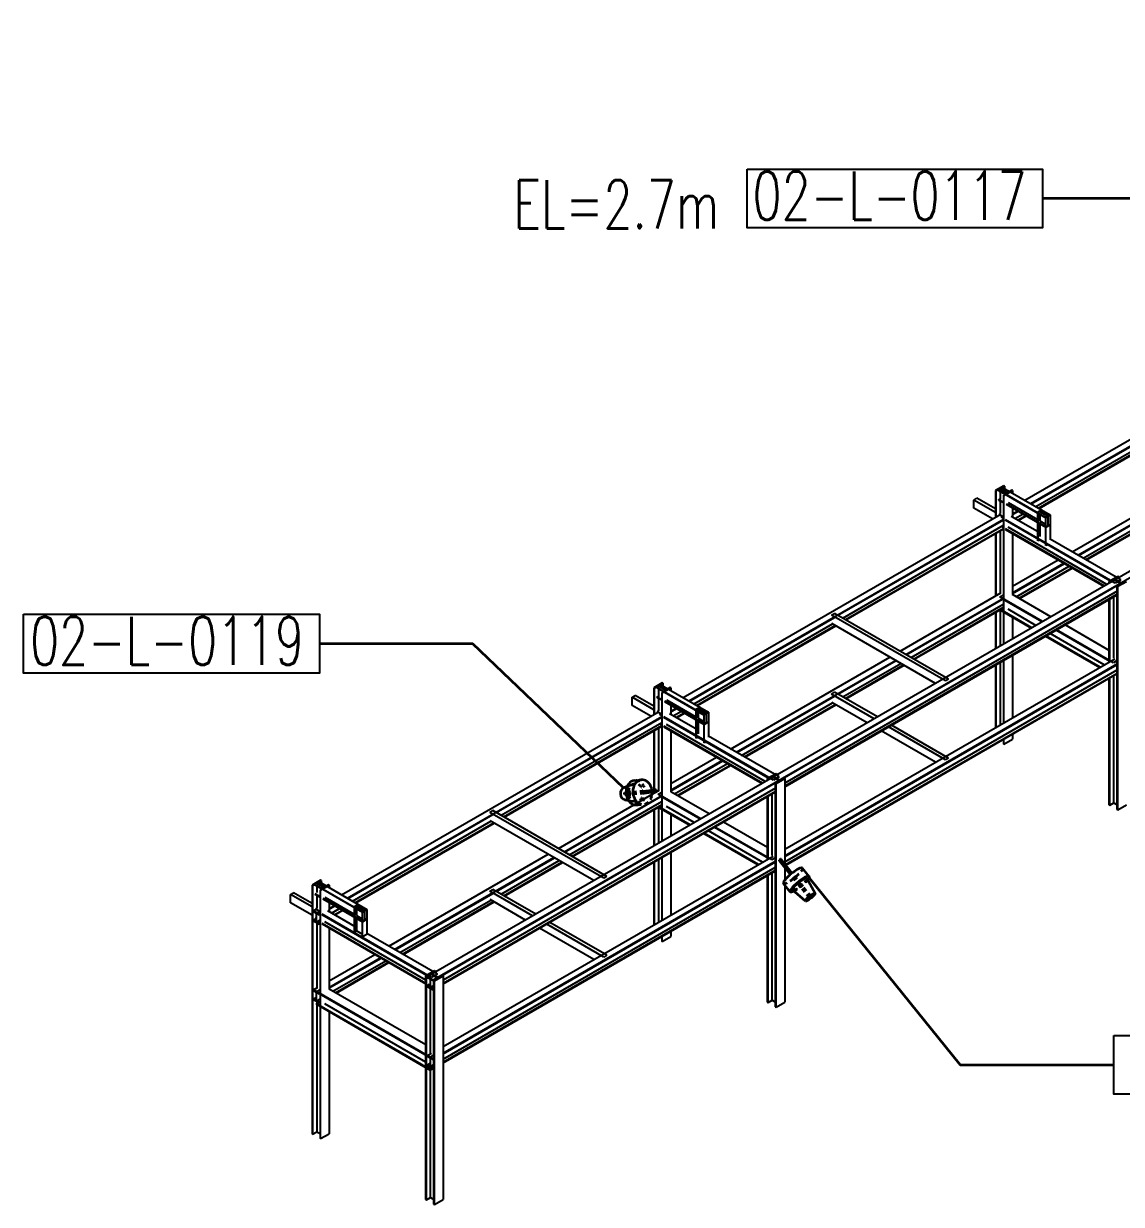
# Model space of a CAD drawing. Header units: inches. Extents: x 295136 to 296247, y 2627183 to 2627409.
# Drawn here: x 295645.67 to 295679.05, y 2627218.99 to 2627254.89 of the extents above; entities that cross this region are included whole.
import ezdxf

# ---------------------------------------------------------------- set-up
doc = ezdxf.new("R2010")
doc.units = ezdxf.units.IN
doc.header["$MEASUREMENT"] = 0
doc.linetypes.add('PIPE RACK LIGHTING-EMBED 3_DWG$0$HIDDEN2', pattern=[0.1875, 0.125, -0.0625])
doc.layers.add('_Auto', color=7, linetype='Continuous')
doc.layers.add('PIPE RACK LIGHTING-EMBED 3_DWG$0$DwgTemplate', color=7, linetype='Continuous')
doc.styles.add('HZTXT', font='txt_qlt.shx', dxfattribs={"width": 0.7, "bigfont": 'hztxt.shx'})
doc.dimstyles.new('ANSI_L', dxfattribs={"dimtxt": 0.18, "dimasz": 0.18, "dimexe": 0.18, "dimexo": 0.0625, "dimgap": 0.09, "dimtad": 0, "dimtih": 1, "dimtoh": 1, "dimdec": 4, "dimzin": 0, "dimdsep": 46, "dimtxsty": 'Standard', "dimcen": 0.09, "dimadec": 0, "dimazin": 0, "dimtfac": 1, "dimtdec": 4, "dimtofl": 0, "dimtmove": 0, "dimatfit": 3, "dimfxl": 1, "dimtolj": 1, "dimtzin": 0, "dimarcsym": 0})

msp = doc.modelspace()

# ---------------------------------------------------------------- linework, layer by layer
at = {"layer": '_Auto', "color": 7, "linetype": 'Continuous', "lineweight": 25}
for points in [[(295667.6728, 2627250.4719), (295676.6473, 2627250.4719), (295676.6473, 2627248.6802), (295667.6728, 2627248.6802)], [(295645.6686, 2627236.934), (295654.6626, 2627236.934), (295654.6626, 2627235.1423), (295645.6686, 2627235.1423)], [(295678.8132, 2627224.1299), (295688.3208, 2627224.1299), (295688.3208, 2627222.3382), (295678.8132, 2627222.3382)]]:
    msp.add_lwpolyline(points, close=True, dxfattribs=at)
at = {"layer": 'PIPE RACK LIGHTING-EMBED 3_DWG$0$DwgTemplate', "color": 9, "linetype": 'Continuous', "lineweight": 25}
for p, q in [((295761.9631, 2627285.9674), (295657.9438, 2627225.9118)), ((295762.1362, 2627285.8674), (295658.117, 2627225.8119)), ((295676.113, 2627240.4004), (295685.7728, 2627245.9775)), ((295676.2861, 2627240.3005), (295685.8481, 2627245.8211)), ((295676.3017, 2627240.2915), (295680.7117, 2627242.8376)), ((295676.4454, 2627240.2085), (295680.6529, 2627242.6377)), ((295676.5268, 2627240.1615), (295680.7343, 2627242.5907)), ((295676.5424, 2627240.1525), (295680.7498, 2627242.5817)), ((295677.5544, 2627238.8335), (295682.3982, 2627241.63)), ((295677.7276, 2627238.7335), (295682.5713, 2627241.5301)), ((295675.4767, 2627240.8428), (295675.217, 2627240.6928)), ((295675.217, 2627240.6928), (295675.217, 2627239.8831)), ((295675.217, 2627240.6928), (295675.2343, 2627240.6828)), ((295675.2343, 2627240.6828), (295675.3581, 2627240.7543)), ((295675.2343, 2627240.6828), (295675.2343, 2627239.8931)), ((295675.3252, 2627240.7053), (295675.455, 2627240.7803)), ((295675.3252, 2627240.7053), (295676.7536, 2627239.8806)), ((295675.3252, 2627240.6913), (295675.3252, 2627240.7053)), ((295675.3252, 2627240.6913), (295675.5122, 2627240.5834)), ((295675.3581, 2627240.7543), (295675.5832, 2627240.6244)), ((295675.3581, 2627240.7543), (295675.3581, 2627240.7243)), ((295675.3581, 2627240.6723), (295675.3581, 2627240.4384)), ((295675.3702, 2627240.7613), (295675.494, 2627240.8328)), ((295675.5953, 2627240.6314), (295675.3702, 2627240.7613)), ((295675.455, 2627240.7803), (295676.8835, 2627239.9556)), ((295675.494, 2627240.8328), (295675.4767, 2627240.8428)), ((295675.4767, 2627240.5429), (295675.7364, 2627240.6928)), ((295675.494, 2627240.8328), (295675.494, 2627240.7578)), ((295675.7191, 2627240.7028), (295675.5953, 2627240.6314)), ((295675.7364, 2627240.6928), (295675.7191, 2627240.7028)), ((295675.7364, 2627240.6928), (295675.7364, 2627240.6179)), ((295674.5651, 2627240.4064), (295674.6568, 2627240.4594)), ((295675.217, 2627240.0301), (295674.5651, 2627240.4064)), ((295674.5651, 2627240.1545), (295674.5651, 2627240.4064)), ((295675.217, 2627240.136), (295674.6568, 2627240.4594)), ((295675.3252, 2627240.4194), (295675.384, 2627240.4534)), ((295675.3252, 2627240.4194), (295675.4594, 2627240.342)), ((295675.3252, 2627240.4054), (295675.3252, 2627240.4194)), ((295675.3252, 2627240.4054), (295675.4594, 2627240.328)), ((295675.3581, 2627240.3864), (295675.3581, 2627239.9946)), ((295675.5832, 2627240.6244), (295675.4594, 2627240.5529)), ((295675.4594, 2627240.5529), (295675.4594, 2627236.0244)), ((295675.4594, 2627240.5529), (295675.4767, 2627240.5429)), ((295675.4767, 2627236.0344), (295675.4767, 2627240.5429)), ((295675.5416, 2627240.5664), (295676.7536, 2627239.8666)), ((295675.5416, 2627240.2945), (295676.7536, 2627239.5947)), ((295675.6022, 2627240.3295), (295676.4939, 2627239.8146)), ((295677.7432, 2627238.7245), (295680.7117, 2627240.4384)), ((295665.7242, 2627234.4025), (295675.384, 2627239.9796)), ((295675.1261, 2627239.8306), (295674.5651, 2627240.1545)), ((295675.4308, 2627239.9066), (295675.3183, 2627239.9716)), ((295675.3328, 2627239.9682), (295675.3683, 2627239.9887)), ((295675.4351, 2627239.9091), (295675.3328, 2627239.9682)), ((295675.5416, 2627240.2805), (295676.7536, 2627239.5807)), ((295675.7364, 2627240.168), (295675.7364, 2627239.8831)), ((295675.7364, 2627239.9831), (295675.8966, 2627240.0756)), ((295675.7364, 2627239.9651), (295675.9121, 2627240.0666)), ((295675.8091, 2627239.8411), (295676.0559, 2627239.9836)), ((295675.8905, 2627239.7941), (295676.1372, 2627239.9366)), ((295675.9061, 2627239.7852), (295676.1528, 2627239.9276)), ((295676.6238, 2627240.1055), (295676.4939, 2627240.0306)), ((295676.4939, 2627240.0306), (295676.506, 2627240.0236)), ((295676.4939, 2627240.0306), (295676.4939, 2627239.2708)), ((295676.506, 2627240.0236), (295676.5666, 2627240.0586)), ((295676.506, 2627240.0236), (295676.506, 2627239.2638)), ((295676.5666, 2627240.0586), (295676.8021, 2627239.9226)), ((295676.5666, 2627239.9746), (295676.5666, 2627239.7727)), ((295676.5753, 2627240.0636), (295676.6359, 2627240.0985)), ((295676.8108, 2627239.9276), (295676.5753, 2627240.0636)), ((295676.6359, 2627240.0985), (295676.6238, 2627240.1055)), ((295676.8835, 2627239.9556), (295676.7536, 2627239.8806)), ((295676.7536, 2627239.8806), (295676.8835, 2627239.9556)), ((295676.8714, 2627239.9626), (295676.8108, 2627239.9276)), ((295676.8229, 2627239.9066), (295676.8835, 2627239.9416)), ((295676.8835, 2627239.9556), (295676.8714, 2627239.9626)), ((295676.8835, 2627239.9416), (295676.8835, 2627239.9556)), ((295676.8835, 2627239.9556), (295676.8835, 2627239.1959)), ((295677.8869, 2627238.6415), (295680.6529, 2627240.2385)), ((295677.9683, 2627238.5946), (295680.7343, 2627240.1915)), ((295677.9838, 2627238.5856), (295680.7498, 2627240.1825)), ((295665.8974, 2627234.3025), (295675.4594, 2627239.8231)), ((295670.4303, 2627236.9016), (295675.4594, 2627239.8051)), ((295670.5741, 2627236.8187), (295675.4594, 2627239.6392)), ((295675.3901, 2627239.8831), (295675.4594, 2627239.9231)), ((295675.4594, 2627239.8431), (295675.3901, 2627239.8831)), ((295675.4594, 2627239.5652), (295675.3953, 2627239.6022)), ((295675.4594, 2627239.9231), (295675.4308, 2627239.9066)), ((295675.4594, 2627239.9231), (295675.4351, 2627239.9091)), ((295678.853, 2627237.8838), (295675.52, 2627239.8081)), ((295678.7076, 2627237.9498), (295675.52, 2627239.7902)), ((295678.6072, 2627237.8418), (295675.6013, 2627239.5772)), ((295676.4939, 2627239.4458), (295675.6931, 2627239.9081)), ((295676.5666, 2627239.7727), (295676.7415, 2627239.6717)), ((295676.5666, 2627239.6887), (295676.5666, 2627239.2988)), ((295676.8021, 2627239.9226), (295676.7415, 2627239.8876)), ((295676.7415, 2627239.8876), (295676.7415, 2627239.1279)), ((295676.7415, 2627239.8876), (295676.7536, 2627239.8806)), ((295676.7536, 2627239.8666), (295676.8142, 2627239.9016)), ((295676.7536, 2627239.8806), (295676.7536, 2627239.8666)), ((295676.7536, 2627239.1209), (295676.7536, 2627239.8806)), ((295676.7536, 2627239.5807), (295676.8835, 2627239.6557)), ((295676.8142, 2627239.6297), (295676.7536, 2627239.5947)), ((295676.7536, 2627239.5947), (295676.7536, 2627239.5807)), ((295676.8142, 2627239.9016), (295676.8142, 2627239.6297)), ((295676.8229, 2627239.6347), (295676.8229, 2627239.9066)), ((295676.8835, 2627239.6697), (295676.8229, 2627239.6347)), ((295676.8835, 2627239.6557), (295676.8835, 2627239.6697)), ((295670.6554, 2627236.7717), (295675.4594, 2627239.5452)), ((295670.671, 2627236.7627), (295675.4594, 2627239.5272)), ((295675.217, 2627239.3873), (295675.217, 2627237.4839)), ((295675.2343, 2627239.3973), (295675.2343, 2627237.4939)), ((295675.3581, 2627239.4688), (295675.3581, 2627237.5654)), ((295678.5258, 2627237.7948), (295675.52, 2627239.5302)), ((295675.52, 2627239.5122), (295678.5102, 2627237.7858)), ((295675.7364, 2627239.3873), (295675.7364, 2627237.5339)), ((295676.4939, 2627239.2278), (295676.4939, 2627239.1741)), ((295676.506, 2627239.2208), (295676.506, 2627239.1671)), ((295679.0262, 2627237.9838), (295676.8835, 2627239.2208)), ((295676.506, 2627239.1671), (295676.4939, 2627239.1741)), ((295676.5526, 2627239.194), (295676.506, 2627239.1671)), ((295676.7415, 2627239.0849), (295676.7415, 2627239.0311)), ((295676.7536, 2627239.0241), (295676.7415, 2627239.0311)), ((295676.7536, 2627239.0241), (295676.7536, 2627239.0779)), ((295676.8002, 2627239.051), (295676.7536, 2627239.0241)), ((295675.7364, 2627237.7838), (295677.125, 2627238.5856)), ((295675.7364, 2627237.5839), (295677.2982, 2627238.4856)), ((295675.7364, 2627237.5659), (295677.3138, 2627238.4766)), ((295675.8524, 2627237.4669), (295677.4575, 2627238.3936)), ((295675.9338, 2627237.42), (295677.5389, 2627238.3466)), ((295675.9494, 2627237.411), (295677.5544, 2627238.3376)), ((295679.0201, 2627237.8623), (295668.6591, 2627231.8804)), ((295678.9396, 2627238.0837), (295678.6799, 2627237.9338)), ((295678.6799, 2627237.9338), (295678.6972, 2627237.9238)), ((295678.6799, 2627237.8838), (295678.6799, 2627237.9338)), ((295678.6972, 2627237.9238), (295678.821, 2627237.9953)), ((295678.6972, 2627237.8938), (295678.6972, 2627237.9238)), ((295678.7509, 2627237.9248), (295678.7405, 2627237.9308)), ((295678.821, 2627237.9953), (295679.0461, 2627237.8653)), ((295678.8331, 2627238.0023), (295678.9569, 2627238.0737)), ((295679.0582, 2627237.8723), (295678.8331, 2627238.0023)), ((295679.0262, 2627237.9838), (295678.853, 2627237.8838)), ((295679.0461, 2627237.8653), (295678.9223, 2627237.7938)), ((295678.9223, 2627230.9962), (295678.9223, 2627237.7938)), ((295678.9223, 2627237.7938), (295678.9396, 2627237.7838)), ((295678.9569, 2627238.0737), (295678.9396, 2627238.0837)), ((295678.9396, 2627237.7838), (295679.1993, 2627237.9338)), ((295678.9396, 2627230.9862), (295678.9396, 2627237.7838)), ((295678.9569, 2627238.0437), (295678.9569, 2627238.0737)), ((295678.9223, 2627237.6399), (295668.8106, 2627231.8019)), ((295678.9223, 2627237.5459), (295668.8106, 2627231.7079)), ((295668.8106, 2627231.6899), (295678.9223, 2627237.5279)), ((295672.3194, 2627235.811), (295675.384, 2627237.5804)), ((295672.4925, 2627235.711), (295675.4594, 2627237.424)), ((295675.3468, 2627237.4589), (295675.4594, 2627237.5239)), ((295676.6454, 2627236.7092), (295675.3468, 2627237.4589)), ((295676.9051, 2627236.8592), (295675.7364, 2627237.5339)), ((295678.821, 2627235.5961), (295678.821, 2627237.4694)), ((295672.5081, 2627235.702), (295675.4334, 2627237.391)), ((295672.6518, 2627235.6191), (295675.4594, 2627237.24)), ((295672.7332, 2627235.5721), (295675.4594, 2627237.1461)), ((295672.7488, 2627235.5631), (295675.4594, 2627237.1281)), ((295675.3537, 2627237.0671), (295676.3095, 2627236.5153)), ((295675.3581, 2627237.0646), (295675.3581, 2627235.966)), ((295676.3251, 2627236.5243), (295675.3693, 2627237.0761)), ((295676.6298, 2627236.7002), (295675.4334, 2627237.391)), ((295676.4498, 2627236.5962), (295675.6013, 2627237.0861)), ((295678.6799, 2627235.4846), (295678.6799, 2627237.388)), ((295678.6972, 2627235.4946), (295678.6972, 2627237.398)), ((295665.913, 2627234.2935), (295670.323, 2627236.8397)), ((295670.2364, 2627236.9076), (295670.3282, 2627236.9606)), ((295673.6993, 2627234.9083), (295670.2364, 2627236.9076)), ((295673.7911, 2627234.9613), (295670.3282, 2627236.9606)), ((295675.217, 2627236.9881), (295675.217, 2627235.8845)), ((295675.2343, 2627236.9981), (295675.2343, 2627235.8945)), ((295675.7364, 2627236.8462), (295675.7364, 2627236.1844)), ((295666.0567, 2627234.2106), (295670.2641, 2627236.6397)), ((295666.1381, 2627234.1636), (295670.3455, 2627236.5927)), ((295666.1536, 2627234.1546), (295670.3611, 2627236.5837)), ((295673.3946, 2627234.8323), (295670.2416, 2627236.6527)), ((295678.5275, 2627235.3967), (295676.8792, 2627236.3483)), ((295678.7076, 2627235.5006), (295677.0592, 2627236.4523)), ((295678.8097, 2627235.4596), (295677.0748, 2627236.4613)), ((295678.6799, 2627235.8345), (295677.3345, 2627236.6112)), ((295676.7389, 2627236.2674), (295678.3873, 2627235.3157)), ((295678.4028, 2627235.3247), (295676.7545, 2627236.2764)), ((295667.1657, 2627232.8355), (295672.0094, 2627235.6321)), ((295675.7364, 2627235.6886), (295675.7364, 2627233.7852)), ((295667.3388, 2627232.7356), (295672.1826, 2627235.5321)), ((295668.8106, 2627229.7866), (295678.847, 2627235.5811)), ((295668.8106, 2627229.5866), (295678.9223, 2627235.4246)), ((295668.8106, 2627229.5686), (295678.9223, 2627235.4066)), ((295670.4303, 2627234.5025), (295672.1982, 2627235.5231)), ((295670.5741, 2627234.4195), (295672.3419, 2627235.4401)), ((295670.6554, 2627234.3725), (295672.4233, 2627235.3932)), ((295670.671, 2627234.3635), (295672.4388, 2627235.3842)), ((295675.217, 2627235.3887), (295675.217, 2627233.4853)), ((295675.2343, 2627235.3987), (295675.2343, 2627233.4953)), ((295675.3581, 2627235.4701), (295675.3581, 2627233.5668)), ((295675.4594, 2627235.5286), (295675.4594, 2627233.6253)), ((295675.4767, 2627233.6353), (295675.4767, 2627235.5386)), ((295678.9223, 2627235.5246), (295678.8097, 2627235.4596)), ((295668.8106, 2627229.4027), (295678.9223, 2627235.2407)), ((295668.8303, 2627229.3201), (295678.9223, 2627235.1467)), ((295668.8402, 2627229.3078), (295678.9223, 2627235.1287)), ((295673.7911, 2627234.9613), (295673.6993, 2627234.9083)), ((295678.6799, 2627231.1361), (295678.6799, 2627234.9888)), ((295678.6972, 2627231.1261), (295678.6972, 2627234.9988)), ((295678.821, 2627231.1976), (295678.821, 2627235.0703)), ((295665.0879, 2627234.8448), (295664.8282, 2627234.6949)), ((295664.8282, 2627234.6949), (295664.8282, 2627233.8852)), ((295664.8282, 2627234.6949), (295664.8455, 2627234.6849)), ((295664.8455, 2627234.6849), (295664.9693, 2627234.7564)), ((295664.8455, 2627234.6849), (295664.8455, 2627233.8952)), ((295664.9364, 2627234.7074), (295665.0663, 2627234.7824)), ((295664.9364, 2627234.7074), (295666.3649, 2627233.8827)), ((295664.9364, 2627234.6934), (295664.9364, 2627234.7074)), ((295664.9364, 2627234.6934), (295665.1234, 2627234.5854)), ((295664.9693, 2627234.7564), (295664.9693, 2627234.7264)), ((295664.9693, 2627234.7564), (295665.1944, 2627234.6264)), ((295664.9693, 2627234.6744), (295664.9693, 2627234.4405)), ((295664.9814, 2627234.7634), (295665.1052, 2627234.8348)), ((295665.2065, 2627234.6334), (295664.9814, 2627234.7634)), ((295665.0663, 2627234.7824), (295666.4947, 2627233.9576)), ((295665.1944, 2627234.6264), (295665.0706, 2627234.5549)), ((295665.0706, 2627234.5549), (295665.0706, 2627230.0265)), ((295665.0706, 2627234.5549), (295665.0879, 2627234.5449)), ((295665.1052, 2627234.8348), (295665.0879, 2627234.8448)), ((295665.0879, 2627234.5449), (295665.3476, 2627234.6949)), ((295665.0879, 2627230.0365), (295665.0879, 2627234.5449)), ((295665.1052, 2627234.8348), (295665.1052, 2627234.7599)), ((295665.1529, 2627234.5684), (295666.3649, 2627233.8687)), ((295665.3303, 2627234.7049), (295665.2065, 2627234.6334)), ((295665.3476, 2627234.6949), (295665.3303, 2627234.7049)), ((295665.3476, 2627234.6949), (295665.3476, 2627234.6199)), ((295670.2364, 2627234.5085), (295670.3282, 2627234.5614)), ((295671.6268, 2627233.8117), (295670.3282, 2627234.5614)), ((295664.1763, 2627234.4085), (295664.2681, 2627234.4615)), ((295664.1763, 2627234.1566), (295664.1763, 2627234.4085)), ((295664.8282, 2627234.0321), (295664.1763, 2627234.4085)), ((295664.8282, 2627234.1381), (295664.2681, 2627234.4615)), ((295664.9364, 2627234.4215), (295664.9953, 2627234.4555)), ((295664.9364, 2627234.4215), (295665.0706, 2627234.344)), ((295664.9364, 2627234.4075), (295664.9364, 2627234.4215)), ((295664.9364, 2627234.4075), (295665.0706, 2627234.33)), ((295664.9693, 2627234.3885), (295664.9693, 2627233.9966)), ((295665.1529, 2627234.2965), (295666.3649, 2627233.5968)), ((295665.1529, 2627234.2825), (295666.3649, 2627233.5828)), ((295665.2135, 2627234.3315), (295666.1052, 2627233.8167)), ((295667.3544, 2627232.7266), (295670.323, 2627234.4405)), ((295667.4981, 2627232.6436), (295670.2641, 2627234.2405)), ((295667.5795, 2627232.5966), (295670.3455, 2627234.1936)), ((295667.5951, 2627232.5876), (295670.3611, 2627234.1846)), ((295671.535, 2627233.7587), (295670.2364, 2627234.5085)), ((295671.3169, 2627233.6328), (295670.2416, 2627234.2535)), ((295655.3355, 2627228.4045), (295664.9953, 2627233.9816)), ((295655.5086, 2627228.3046), (295665.0706, 2627233.8252)), ((295664.7373, 2627233.8327), (295664.1763, 2627234.1566)), ((295665.042, 2627233.9087), (295664.9295, 2627233.9736)), ((295665.0014, 2627233.8852), (295665.0706, 2627233.9252)), ((295665.0706, 2627233.8452), (295665.0014, 2627233.8852)), ((295665.0706, 2627233.9252), (295665.042, 2627233.9087)), ((295666.1052, 2627233.4478), (295665.3044, 2627233.9102)), ((295665.3476, 2627234.1701), (295665.3476, 2627233.8852)), ((295665.3476, 2627233.9851), (295665.5078, 2627234.0776)), ((295665.3476, 2627233.9671), (295665.5234, 2627234.0686)), ((295665.4204, 2627233.8432), (295665.6671, 2627233.9856)), ((295665.5017, 2627233.7962), (295665.7485, 2627233.9387)), ((295665.5173, 2627233.7872), (295665.7641, 2627233.9297)), ((295666.235, 2627234.1076), (295666.1052, 2627234.0326)), ((295666.1052, 2627234.0326), (295666.1052, 2627233.2729)), ((295666.1052, 2627234.0326), (295666.1173, 2627234.0256)), ((295666.1173, 2627234.0256), (295666.1779, 2627234.0606)), ((295666.1173, 2627234.0256), (295666.1173, 2627233.2659)), ((295666.1779, 2627234.0606), (295666.4134, 2627233.9247)), ((295666.1779, 2627233.9766), (295666.1779, 2627233.7747)), ((295666.1865, 2627234.0656), (295666.2471, 2627234.1006)), ((295666.422, 2627233.9297), (295666.1865, 2627234.0656)), ((295666.2471, 2627234.1006), (295666.235, 2627234.1076)), ((295666.4134, 2627233.9247), (295666.3528, 2627233.8897)), ((295666.3528, 2627233.8897), (295666.3649, 2627233.8827)), ((295666.3528, 2627233.8897), (295666.3528, 2627233.1299)), ((295666.4947, 2627233.9576), (295666.3649, 2627233.8827)), ((295666.3649, 2627233.8827), (295666.4947, 2627233.9576)), ((295666.3649, 2627233.8687), (295666.4255, 2627233.9037)), ((295666.3649, 2627233.8827), (295666.3649, 2627233.8687)), ((295666.3649, 2627233.1229), (295666.3649, 2627233.8827)), ((295666.4826, 2627233.9646), (295666.422, 2627233.9297)), ((295666.4255, 2627233.9037), (295666.4255, 2627233.6318)), ((295666.4341, 2627233.9087), (295666.4947, 2627233.9436)), ((295666.4341, 2627233.6368), (295666.4341, 2627233.9087)), ((295666.4947, 2627233.9576), (295666.4826, 2627233.9646)), ((295666.4947, 2627233.9436), (295666.4947, 2627233.9576)), ((295666.4947, 2627233.9576), (295666.4947, 2627233.1979)), ((295660.0416, 2627230.9037), (295665.0706, 2627233.8072)), ((295660.1853, 2627230.8207), (295665.0706, 2627233.6413)), ((295660.2667, 2627230.7737), (295665.0706, 2627233.5473)), ((295660.2823, 2627230.7647), (295665.0706, 2627233.5293)), ((295664.9693, 2627233.4708), (295664.9693, 2627231.5675)), ((295665.0706, 2627233.5673), (295665.0066, 2627233.6043)), ((295668.4643, 2627231.8859), (295665.1312, 2627233.8102)), ((295668.3188, 2627231.9518), (295665.1312, 2627233.7922)), ((295668.137, 2627231.7969), (295665.1312, 2627233.5323)), ((295665.1312, 2627233.5143), (295668.1214, 2627231.7879)), ((295668.2184, 2627231.8439), (295665.2126, 2627233.5793)), ((295666.1779, 2627233.7747), (295666.3528, 2627233.6737)), ((295666.1779, 2627233.6907), (295666.1779, 2627233.3009)), ((295666.3649, 2627233.5828), (295666.4947, 2627233.6577)), ((295666.4255, 2627233.6318), (295666.3649, 2627233.5968)), ((295666.3649, 2627233.5968), (295666.3649, 2627233.5828)), ((295666.4947, 2627233.6717), (295666.4341, 2627233.6368)), ((295666.4947, 2627233.6577), (295666.4947, 2627233.6717)), ((295673.6993, 2627232.5091), (295671.9644, 2627233.5108)), ((295673.7911, 2627232.5621), (295672.0562, 2627233.5638)), ((295664.8282, 2627233.3893), (295664.8282, 2627231.486)), ((295664.8455, 2627233.3993), (295664.8455, 2627231.496)), ((295665.3476, 2627233.3893), (295665.3476, 2627231.536)), ((295666.1052, 2627233.2299), (295666.1052, 2627233.1761)), ((295666.1173, 2627233.1691), (295666.1052, 2627233.1761)), ((295666.1173, 2627233.2229), (295666.1173, 2627233.1691)), ((295666.1639, 2627233.196), (295666.1173, 2627233.1691)), ((295668.6374, 2627231.9858), (295666.4947, 2627233.2229)), ((295673.3946, 2627232.4332), (295671.7463, 2627233.3848)), ((295675.4594, 2627233.1294), (295675.4594, 2627232.9955)), ((295675.4767, 2627232.9855), (295675.4767, 2627233.1394)), ((295675.4767, 2627232.9855), (295675.7364, 2627233.1354)), ((295675.7364, 2627233.2894), (295675.7364, 2627233.1354)), ((295666.3528, 2627233.0869), (295666.3528, 2627233.0332)), ((295666.3649, 2627233.0262), (295666.3528, 2627233.0332)), ((295666.3649, 2627233.0262), (295666.3649, 2627233.0799)), ((295666.4115, 2627233.0531), (295666.3649, 2627233.0262)), ((295675.4594, 2627232.9955), (295675.4767, 2627232.9855)), ((295665.3476, 2627231.7859), (295666.7363, 2627232.5876)), ((295665.3476, 2627231.586), (295666.9094, 2627232.4876)), ((295665.3476, 2627231.568), (295666.925, 2627232.4787)), ((295665.4637, 2627231.469), (295667.0687, 2627232.3957)), ((295673.7911, 2627232.5621), (295673.6993, 2627232.5091)), ((295665.545, 2627231.422), (295667.1501, 2627232.3487)), ((295665.5606, 2627231.413), (295667.1657, 2627232.3397)), ((295668.5508, 2627232.0858), (295668.2911, 2627231.9358)), ((295668.4444, 2627232.0043), (295668.5682, 2627232.0758)), ((295668.5682, 2627232.0758), (295668.5508, 2627232.0858)), ((295668.5682, 2627232.0458), (295668.5682, 2627232.0758)), ((295668.6314, 2627231.8644), (295658.2703, 2627225.8824)), ((295668.2911, 2627231.9358), (295668.3084, 2627231.9258)), ((295668.2911, 2627231.8859), (295668.2911, 2627231.9358)), ((295668.3084, 2627231.9258), (295668.4322, 2627231.9973)), ((295668.3084, 2627231.8958), (295668.3084, 2627231.9258)), ((295668.3621, 2627231.9268), (295668.3517, 2627231.9328)), ((295668.4322, 2627231.9973), (295668.6573, 2627231.8674)), ((295668.6695, 2627231.8744), (295668.4444, 2627232.0043)), ((295668.6374, 2627231.9858), (295668.4643, 2627231.8859)), ((295668.6573, 2627231.8674), (295668.5335, 2627231.7959)), ((295668.5335, 2627231.7959), (295668.5508, 2627231.7859)), ((295668.5335, 2627224.9982), (295668.5335, 2627231.7959)), ((295668.5508, 2627231.7859), (295668.8106, 2627231.9358)), ((295668.5508, 2627224.9882), (295668.5508, 2627231.7859)), ((295668.7933, 2627231.9458), (295668.6695, 2627231.8744)), ((295668.8106, 2627231.9358), (295668.7933, 2627231.9458)), ((295668.8106, 2627231.9358), (295668.8106, 2627229.3446)), ((295668.5335, 2627231.6419), (295658.4218, 2627225.8039)), ((295668.5335, 2627231.548), (295658.4218, 2627225.71)), ((295658.4218, 2627225.692), (295668.5335, 2627231.53)), ((295661.9306, 2627229.8131), (295664.9953, 2627231.5825)), ((295662.1038, 2627229.7131), (295665.0706, 2627231.426)), ((295662.1193, 2627229.7041), (295665.0446, 2627231.393)), ((295664.9581, 2627231.461), (295665.0706, 2627231.526)), ((295666.2567, 2627230.7113), (295664.9581, 2627231.461)), ((295666.2411, 2627230.7023), (295665.0446, 2627231.393)), ((295666.5164, 2627230.8612), (295665.3476, 2627231.536)), ((295668.2911, 2627229.4867), (295668.2911, 2627231.39)), ((295668.3084, 2627229.4967), (295668.3084, 2627231.4)), ((295668.4322, 2627229.5981), (295668.4322, 2627231.4715)), ((295659.8477, 2627230.9097), (295659.9394, 2627230.9627)), ((295663.4024, 2627228.9634), (295659.9394, 2627230.9627)), ((295662.2631, 2627229.6211), (295665.0706, 2627231.2421)), ((295662.3444, 2627229.5741), (295665.0706, 2627231.1481)), ((295662.36, 2627229.5651), (295665.0706, 2627231.1301)), ((295664.8282, 2627230.9902), (295664.8282, 2627229.8865)), ((295664.8455, 2627231.0002), (295664.8455, 2627229.8965)), ((295664.965, 2627231.0691), (295665.9208, 2627230.5173)), ((295664.9693, 2627231.0666), (295664.9693, 2627229.968)), ((295665.9363, 2627230.5263), (295664.9806, 2627231.0781)), ((295666.061, 2627230.5983), (295665.2126, 2627231.0881)), ((295678.6799, 2627231.1361), (295678.6972, 2627231.1261)), ((295678.6972, 2627231.1261), (295678.821, 2627231.1976)), ((295678.821, 2627231.1976), (295678.9223, 2627231.1391)), ((295678.9223, 2627230.9962), (295678.9396, 2627230.9862)), ((295678.9396, 2627230.9862), (295679.1993, 2627231.1361)), ((295655.5242, 2627228.2956), (295659.9342, 2627230.8417)), ((295655.6679, 2627228.2126), (295659.8754, 2627230.6418)), ((295655.7493, 2627228.1656), (295659.9568, 2627230.5948)), ((295663.3106, 2627228.9104), (295659.8477, 2627230.9097)), ((295663.0059, 2627228.8344), (295659.8529, 2627230.6548)), ((295665.3476, 2627230.8482), (295665.3476, 2627230.1864)), ((295668.2911, 2627229.8366), (295666.9458, 2627230.6133)), ((295655.7649, 2627228.1566), (295659.9723, 2627230.5858)), ((295666.3502, 2627230.2694), (295667.9985, 2627229.3177)), ((295668.0141, 2627229.3267), (295666.3657, 2627230.2784)), ((295668.1388, 2627229.3987), (295666.4904, 2627230.3504)), ((295668.3188, 2627229.5027), (295666.6705, 2627230.4543)), ((295668.421, 2627229.4617), (295666.6861, 2627230.4633)), ((295656.7769, 2627226.8376), (295661.6207, 2627229.6341)), ((295656.9501, 2627226.7376), (295661.7938, 2627229.5342)), ((295658.4218, 2627223.7886), (295668.4582, 2627229.5831)), ((295660.0416, 2627228.5045), (295661.8094, 2627229.5252)), ((295665.0706, 2627229.5307), (295665.0706, 2627227.6273)), ((295665.0879, 2627227.6373), (295665.0879, 2627229.5407)), ((295665.3476, 2627229.6906), (295665.3476, 2627227.7873)), ((295668.5335, 2627229.5267), (295668.421, 2627229.4617)), ((295658.4218, 2627223.5887), (295668.5335, 2627229.4267)), ((295658.4218, 2627223.5707), (295668.5335, 2627229.4087)), ((295658.4218, 2627223.4048), (295668.5335, 2627229.2428)), ((295660.1853, 2627228.4215), (295661.9531, 2627229.4422)), ((295660.2667, 2627228.3746), (295662.0345, 2627229.3952)), ((295660.2823, 2627228.3656), (295662.0501, 2627229.3862)), ((295664.8282, 2627229.3907), (295664.8282, 2627227.4874)), ((295664.8455, 2627229.4007), (295664.8455, 2627227.4974)), ((295664.9693, 2627229.4722), (295664.9693, 2627227.5688)), ((295668.8106, 2627229.2454), (295668.8106, 2627228.8497)), ((295654.6992, 2627228.8469), (295654.4395, 2627228.6969)), ((295654.514, 2627228.7289), (295654.6438, 2627228.8039)), ((295654.5927, 2627228.7654), (295654.7165, 2627228.8369)), ((295654.6438, 2627228.8039), (295656.106, 2627227.9597)), ((295654.7165, 2627228.8369), (295654.6992, 2627228.8469)), ((295654.7165, 2627228.8369), (295654.7165, 2627228.7619)), ((295658.4218, 2627223.3108), (295668.5335, 2627229.1488)), ((295658.4218, 2627223.2928), (295668.5335, 2627229.1308)), ((295663.4024, 2627228.9634), (295663.3106, 2627228.9104)), ((295668.2911, 2627225.1382), (295668.2911, 2627228.9908)), ((295668.3084, 2627225.1282), (295668.3084, 2627229.0008)), ((295668.4322, 2627225.1996), (295668.4322, 2627229.0723)), ((295653.7876, 2627228.4105), (295653.8793, 2627228.4635)), ((295654.4395, 2627228.1401), (295653.8793, 2627228.4635)), ((295654.4395, 2627228.6969), (295654.4395, 2627221.1395)), ((295654.4395, 2627228.6969), (295654.4568, 2627228.6869)), ((295654.4568, 2627228.6869), (295654.5806, 2627228.7584)), ((295654.4568, 2627228.6869), (295654.4568, 2627221.1295)), ((295654.514, 2627228.7289), (295655.9761, 2627227.8847)), ((295654.5217, 2627228.7104), (295654.7347, 2627228.5875)), ((295654.5217, 2627228.4385), (295654.6819, 2627228.3461)), ((295654.5806, 2627228.7584), (295654.8057, 2627228.6285)), ((295654.5806, 2627228.6765), (295654.5806, 2627228.4725)), ((295654.8178, 2627228.6355), (295654.5927, 2627228.7654)), ((295654.8057, 2627228.6285), (295654.6819, 2627228.557)), ((295654.6819, 2627228.557), (295654.6992, 2627228.547)), ((295654.6819, 2627228.557), (295654.6819, 2627220.9996)), ((295654.6992, 2627228.547), (295654.9589, 2627228.6969)), ((295654.6992, 2627220.9896), (295654.6992, 2627228.547)), ((295654.7641, 2627228.5705), (295655.9761, 2627227.8707)), ((295654.9416, 2627228.7069), (295654.8178, 2627228.6355)), ((295654.9589, 2627228.6969), (295654.9416, 2627228.7069)), ((295654.9589, 2627228.6969), (295654.9589, 2627228.622)), ((295656.9657, 2627226.7286), (295659.9342, 2627228.4425)), ((295659.8477, 2627228.5105), (295659.9394, 2627228.5635)), ((295661.1463, 2627227.7608), (295659.8477, 2627228.5105)), ((295661.238, 2627227.8137), (295659.9394, 2627228.5635)), ((295668.8106, 2627228.6994), (295668.8106, 2627225.1382)), ((295654.4395, 2627228.0342), (295653.7876, 2627228.4105)), ((295653.7876, 2627228.1586), (295653.7876, 2627228.4105)), ((295654.4395, 2627227.7823), (295653.7876, 2627228.1586)), ((295654.5217, 2627228.4245), (295654.6819, 2627228.3321)), ((295654.5806, 2627228.3905), (295654.5806, 2627227.9987)), ((295654.7641, 2627228.2986), (295655.9761, 2627227.5988)), ((295654.7641, 2627228.2846), (295655.9761, 2627227.5848)), ((295654.8247, 2627228.3336), (295655.7164, 2627227.8187)), ((295654.9589, 2627228.1721), (295654.9589, 2627227.8872)), ((295654.9589, 2627227.9872), (295655.1191, 2627228.0797)), ((295655.8463, 2627228.1096), (295655.7164, 2627228.0347)), ((295655.7978, 2627228.0677), (295655.8584, 2627228.1026)), ((295655.8584, 2627228.1026), (295655.8463, 2627228.1096)), ((295657.1094, 2627226.6456), (295659.8754, 2627228.2426)), ((295657.1907, 2627226.5987), (295659.9568, 2627228.1956)), ((295657.2063, 2627226.5897), (295659.9723, 2627228.1866)), ((295660.9281, 2627227.6348), (295659.8529, 2627228.2556)), ((295654.4809, 2627227.9111), (295654.6065, 2627227.9837)), ((295654.654, 2627227.8112), (295654.4809, 2627227.9111)), ((295654.4809, 2627227.9111), (295654.4809, 2627227.8931)), ((295654.4809, 2627227.8931), (295654.5623, 2627227.8462)), ((295654.6533, 2627227.9107), (295654.5407, 2627227.9757)), ((295654.5623, 2627227.7114), (295654.5407, 2627227.7238)), ((295654.5623, 2627227.8462), (295654.5623, 2627227.5862)), ((295654.5727, 2627227.8402), (295654.654, 2627227.7932)), ((295654.5727, 2627227.5803), (295654.5727, 2627227.8402)), ((295654.6126, 2627227.8872), (295654.6819, 2627227.9272)), ((295654.6819, 2627227.8472), (295654.6126, 2627227.8872)), ((295654.6819, 2627227.9272), (295654.6533, 2627227.9107)), ((295654.654, 2627227.8112), (295654.6819, 2627227.8272)), ((295654.654, 2627227.7932), (295654.654, 2627227.8112)), ((295654.654, 2627227.7932), (295654.6819, 2627227.8092)), ((295658.0755, 2627225.8879), (295654.7425, 2627227.8122)), ((295657.9301, 2627225.9539), (295654.7425, 2627227.7943)), ((295655.7164, 2627227.4499), (295654.9156, 2627227.9122)), ((295654.9589, 2627227.9692), (295655.1346, 2627228.0707)), ((295655.0316, 2627227.8452), (295655.2783, 2627227.9877)), ((295655.113, 2627227.7983), (295655.3597, 2627227.9407)), ((295655.1286, 2627227.7893), (295655.3753, 2627227.9317)), ((295655.7164, 2627228.0347), (295655.7285, 2627228.0277)), ((295655.7164, 2627228.0347), (295655.7164, 2627227.2749)), ((295655.7285, 2627228.0277), (295655.7891, 2627228.0627)), ((295655.7285, 2627228.0277), (295655.7285, 2627227.2679)), ((295655.7891, 2627228.0627), (295656.0246, 2627227.9267)), ((295655.7891, 2627227.9787), (295655.7891, 2627227.7768)), ((295655.7891, 2627227.7768), (295655.964, 2627227.6758)), ((295656.0333, 2627227.9317), (295655.7978, 2627228.0677)), ((295656.0246, 2627227.9267), (295655.964, 2627227.8917)), ((295655.964, 2627227.8917), (295655.9761, 2627227.8847)), ((295655.964, 2627227.8917), (295655.964, 2627227.132)), ((295656.106, 2627227.9597), (295655.9761, 2627227.8847)), ((295655.9761, 2627227.8847), (295656.106, 2627227.9597)), ((295655.9761, 2627227.8707), (295656.0367, 2627227.9057)), ((295655.9761, 2627227.8847), (295655.9761, 2627227.8707)), ((295655.9761, 2627227.125), (295655.9761, 2627227.8847)), ((295656.0939, 2627227.9667), (295656.0333, 2627227.9317)), ((295656.0367, 2627227.9057), (295656.0367, 2627227.6338)), ((295656.0454, 2627227.9107), (295656.106, 2627227.9457)), ((295656.0454, 2627227.6388), (295656.0454, 2627227.9107)), ((295656.106, 2627227.9597), (295656.0939, 2627227.9667)), ((295656.106, 2627227.9457), (295656.106, 2627227.9597)), ((295656.106, 2627227.9597), (295656.106, 2627227.2)), ((295654.4809, 2627227.6332), (295654.5623, 2627227.6802)), ((295654.4809, 2627227.6332), (295654.4809, 2627227.6152)), ((295654.5623, 2627227.5862), (295654.4809, 2627227.6332)), ((295654.4809, 2627227.6152), (295654.654, 2627227.5153)), ((295654.5727, 2627227.5803), (295654.6819, 2627227.6433)), ((295654.654, 2627227.5333), (295654.5727, 2627227.5803)), ((295654.5806, 2627227.5577), (295654.5806, 2627225.5695)), ((295654.6819, 2627227.5693), (295654.6178, 2627227.6063)), ((295654.654, 2627227.5333), (295654.6819, 2627227.5493)), ((295654.654, 2627227.5153), (295654.654, 2627227.5333)), ((295654.654, 2627227.5153), (295654.6819, 2627227.5313)), ((295657.9024, 2627225.71), (295654.7425, 2627227.5343)), ((295654.7425, 2627227.5163), (295657.9024, 2627225.692)), ((295657.9024, 2627225.8039), (295654.8238, 2627227.5813)), ((295654.9589, 2627227.3914), (295654.9589, 2627225.538)), ((295655.7891, 2627227.6928), (295655.7891, 2627227.3029)), ((295655.9761, 2627227.5848), (295656.106, 2627227.6598)), ((295656.0367, 2627227.6338), (295655.9761, 2627227.5988)), ((295655.9761, 2627227.5988), (295655.9761, 2627227.5848)), ((295656.106, 2627227.6738), (295656.0454, 2627227.6388)), ((295656.106, 2627227.6598), (295656.106, 2627227.6738)), ((295663.0059, 2627226.4352), (295661.3575, 2627227.3869)), ((295663.3106, 2627226.5112), (295661.5757, 2627227.5128)), ((295663.4024, 2627226.5642), (295661.6674, 2627227.5658)), ((295655.7285, 2627227.2679), (295655.7164, 2627227.2749)), ((295655.7891, 2627227.3029), (295655.7285, 2627227.2679)), ((295655.964, 2627227.202), (295655.7891, 2627227.3029)), ((295655.9761, 2627227.125), (295655.964, 2627227.132)), ((295656.106, 2627227.2), (295655.9761, 2627227.125)), ((295658.2487, 2627225.9879), (295656.106, 2627227.2249)), ((295665.0706, 2627227.1315), (295665.0706, 2627226.9975)), ((295665.0879, 2627226.9875), (295665.0879, 2627227.1415)), ((295665.0879, 2627226.9875), (295665.3476, 2627227.1375)), ((295665.3476, 2627227.2914), (295665.3476, 2627227.1375)), ((295665.0706, 2627226.9975), (295665.0879, 2627226.9875)), ((295654.9589, 2627225.7879), (295656.3475, 2627226.5897)), ((295654.9589, 2627225.588), (295656.5207, 2627226.4897)), ((295654.9589, 2627225.57), (295656.5363, 2627226.4807)), ((295655.0749, 2627225.471), (295656.68, 2627226.3977)), ((295655.1563, 2627225.4241), (295656.7613, 2627226.3507)), ((295655.1719, 2627225.4151), (295656.7769, 2627226.3417)), ((295663.4024, 2627226.5642), (295663.3106, 2627226.5112)), ((295658.1621, 2627226.0878), (295657.9024, 2627225.9379)), ((295657.9024, 2627219.1402), (295657.9024, 2627225.9379)), ((295657.9024, 2627225.9379), (295657.9197, 2627225.9279)), ((295657.9197, 2627225.9279), (295658.0435, 2627225.9994)), ((295657.9197, 2627219.1302), (295657.9197, 2627225.9279)), ((295657.9734, 2627225.9289), (295657.963, 2627225.9349)), ((295658.0435, 2627225.9994), (295658.2686, 2627225.8694)), ((295658.0556, 2627226.0064), (295658.1794, 2627226.0778)), ((295658.2807, 2627225.8764), (295658.0556, 2627226.0064)), ((295658.2487, 2627225.9879), (295658.0755, 2627225.8879)), ((295658.1794, 2627226.0778), (295658.1621, 2627226.0878)), ((295658.1621, 2627225.7879), (295658.4218, 2627225.9379)), ((295658.1794, 2627226.0478), (295658.1794, 2627226.0778)), ((295658.4045, 2627225.9479), (295658.2807, 2627225.8764)), ((295658.4218, 2627225.9379), (295658.4045, 2627225.9479)), ((295658.4218, 2627225.9379), (295658.4218, 2627219.1402)), ((295654.4809, 2627225.512), (295654.6065, 2627225.5845)), ((295657.9438, 2627225.9118), (295657.9438, 2627225.8938)), ((295658.117, 2627225.8119), (295657.9438, 2627225.9118)), ((295657.9438, 2627225.8938), (295658.0252, 2627225.8468)), ((295658.0252, 2627225.6809), (295657.9438, 2627225.6339)), ((295657.9438, 2627225.6339), (295657.9438, 2627225.6159)), ((295658.0252, 2627225.5869), (295657.9438, 2627225.6339)), ((295657.9438, 2627225.6159), (295658.117, 2627225.516)), ((295658.0252, 2627225.6391), (295657.963, 2627225.675)), ((295657.963, 2627225.657), (295657.9734, 2627225.651)), ((295658.0252, 2627225.8468), (295658.0252, 2627225.5869)), ((295658.0356, 2627225.5809), (295658.0356, 2627225.8408)), ((295658.0356, 2627225.8408), (295658.117, 2627225.7939)), ((295658.1448, 2627225.644), (295658.0356, 2627225.5809)), ((295658.117, 2627225.534), (295658.0356, 2627225.5809)), ((295658.2426, 2627225.8664), (295658.117, 2627225.7939)), ((295658.117, 2627225.7939), (295658.117, 2627225.8119)), ((295658.2686, 2627225.8694), (295658.1448, 2627225.7979)), ((295658.1448, 2627225.7979), (295658.1621, 2627225.7879)), ((295658.1448, 2627219.0003), (295658.1448, 2627225.7979)), ((295658.1621, 2627218.9903), (295658.1621, 2627225.7879)), ((295654.4809, 2627225.512), (295654.4809, 2627225.494)), ((295654.654, 2627225.412), (295654.4809, 2627225.512)), ((295654.4809, 2627225.494), (295654.5623, 2627225.447)), ((295654.4809, 2627225.2341), (295654.5623, 2627225.281)), ((295654.4809, 2627225.2341), (295654.4809, 2627225.2161)), ((295654.5623, 2627225.1871), (295654.4809, 2627225.2341)), ((295654.4809, 2627225.2161), (295654.654, 2627225.1161)), ((295654.5623, 2627225.447), (295654.5623, 2627225.1871)), ((295654.5693, 2627225.463), (295654.6819, 2627225.528)), ((295658.0322, 2627223.4637), (295654.5693, 2627225.463)), ((295654.5727, 2627225.1811), (295654.5727, 2627225.441)), ((295654.5727, 2627225.441), (295654.654, 2627225.394)), ((295654.5727, 2627225.1811), (295654.6819, 2627225.2441)), ((295654.654, 2627225.412), (295654.6819, 2627225.4281)), ((295654.654, 2627225.394), (295654.654, 2627225.412)), ((295654.654, 2627225.394), (295654.6559, 2627225.3951)), ((295657.9438, 2627223.4968), (295654.6559, 2627225.3951)), ((295657.9024, 2627223.8386), (295654.9589, 2627225.538)), ((295658.0435, 2627223.6002), (295658.0435, 2627225.5584)), ((295658.1448, 2627225.55), (295658.117, 2627225.534)), ((295658.117, 2627225.516), (295658.117, 2627225.534)), ((295658.117, 2627225.516), (295658.1448, 2627225.532)), ((295654.5693, 2627225.0932), (295654.6315, 2627225.1291)), ((295654.5693, 2627225.0752), (295654.5693, 2627225.0932)), ((295658.0322, 2627223.0939), (295654.5693, 2627225.0932)), ((295654.5693, 2627225.0752), (295658.0322, 2627223.0759)), ((295654.654, 2627225.1341), (295654.5727, 2627225.1811)), ((295654.5806, 2627225.1585), (295654.5806, 2627225.0997)), ((295654.5806, 2627225.0687), (295654.5806, 2627221.201)), ((295654.654, 2627225.1341), (295654.6819, 2627225.1502)), ((295654.654, 2627225.1161), (295654.654, 2627225.1341)), ((295654.654, 2627225.1161), (295654.6819, 2627225.1322)), ((295657.9024, 2627223.3128), (295654.8238, 2627225.0902)), ((295654.9589, 2627224.8503), (295654.9589, 2627221.1395)), ((295668.2911, 2627225.1382), (295668.3084, 2627225.1282)), ((295668.3084, 2627225.1282), (295668.4322, 2627225.1996)), ((295668.4322, 2627225.1996), (295668.5335, 2627225.1412)), ((295668.5335, 2627224.9982), (295668.5508, 2627224.9882)), ((295668.5508, 2627224.9882), (295668.8106, 2627225.1382)), ((295657.9438, 2627223.5126), (295658.0695, 2627223.5852)), ((295657.9438, 2627223.5126), (295657.9438, 2627223.4946)), ((295658.117, 2627223.4127), (295657.9438, 2627223.5126)), ((295657.9438, 2627223.4946), (295658.0252, 2627223.4477)), ((295658.0252, 2627223.4477), (295658.0252, 2627223.1878)), ((295658.1448, 2627223.5287), (295658.0322, 2627223.4637)), ((295658.0356, 2627223.4417), (295658.117, 2627223.3947)), ((295658.0356, 2627223.1818), (295658.0356, 2627223.4417)), ((295658.117, 2627223.4127), (295658.1448, 2627223.4287)), ((295658.117, 2627223.3947), (295658.117, 2627223.4127)), ((295657.9438, 2627223.2347), (295658.0252, 2627223.2817)), ((295658.0252, 2627223.1878), (295657.9438, 2627223.2347)), ((295657.9438, 2627223.2347), (295657.9438, 2627223.2167)), ((295657.9438, 2627223.2167), (295658.117, 2627223.1168)), ((295658.0944, 2627223.1298), (295658.0322, 2627223.0939)), ((295658.0322, 2627223.0759), (295658.11, 2627223.1208)), ((295658.0322, 2627223.0939), (295658.0322, 2627223.0759)), ((295658.0356, 2627223.1818), (295658.1448, 2627223.2448)), ((295658.117, 2627223.1348), (295658.0356, 2627223.1818)), ((295658.0435, 2627219.2017), (295658.0435, 2627223.0824)), ((295658.117, 2627223.3947), (295658.1448, 2627223.4108)), ((295658.117, 2627223.1348), (295658.1448, 2627223.1508)), ((295658.117, 2627223.1168), (295658.117, 2627223.1348)), ((295658.117, 2627223.1168), (295658.1448, 2627223.1328)), ((295654.4395, 2627221.1395), (295654.4568, 2627221.1295)), ((295654.4568, 2627221.1295), (295654.5806, 2627221.201)), ((295654.5806, 2627221.201), (295654.6819, 2627221.1425)), ((295654.6819, 2627220.9996), (295654.6992, 2627220.9896)), ((295654.6992, 2627220.9896), (295654.9589, 2627221.1395)), ((295657.9024, 2627219.1402), (295657.9197, 2627219.1302)), ((295657.9197, 2627219.1302), (295658.0435, 2627219.2017)), ((295658.0435, 2627219.2017), (295658.1448, 2627219.1432)), ((295658.1621, 2627218.9903), (295658.4218, 2627219.1402)), ((295658.1448, 2627219.0003), (295658.1621, 2627218.9903))]:
    msp.add_line(p, q, dxfattribs=at)
at = {"layer": 'PIPE RACK LIGHTING-EMBED 3_DWG$0$DwgTemplate', "color": 1, "linetype": 'Continuous', "lineweight": 35}
for p, q in [((295663.9117, 2627231.6584), (295664.023, 2627231.7027)), ((295664.2481, 2627231.8807), (295664.4538, 2627231.8991)), ((295664.4842, 2627231.5584), (295664.8727, 2627231.5931)), ((295664.4898, 2627231.4964), (295664.8783, 2627231.5311)), ((295663.944, 2627231.2966), (295664.0614, 2627231.2726)), ((295668.9873, 2627229.0254), (295668.6636, 2627229.4282)), ((295669.0358, 2627229.0644), (295668.6991, 2627229.4833)), ((295669.5573, 2627228.9616), (295669.3517, 2627229.2175)), ((295669.7327, 2627228.4454), (295669.4859, 2627228.9013)), ((295668.9756, 2627228.494), (295668.77, 2627228.7499)), ((295669.4421, 2627228.2118), (295669.0499, 2627228.5508))]:
    msp.add_line(p, q, dxfattribs=at)
at = {"layer": 'PIPE RACK LIGHTING-EMBED 3_DWG$0$DwgTemplate', "color": 1, "linetype": 'PIPE RACK LIGHTING-EMBED 3_DWG$0$HIDDEN2', "lineweight": 35}
for p, q in [((295664.023, 2627231.7027), (295664.2067, 2627231.7759)), ((295663.9586, 2627231.5114), (295664.4842, 2627231.5584)), ((295663.9642, 2627231.4495), (295664.4898, 2627231.4964)), ((295664.0614, 2627231.2726), (295664.2552, 2627231.2332)), ((295664.3145, 2627231.1373), (295664.5202, 2627231.1557)), ((295668.6636, 2627229.4282), (295668.6481, 2627229.4475)), ((295668.6991, 2627229.4833), (295668.6966, 2627229.4864)), ((295669.5622, 2627228.3103), (295668.9873, 2627229.0254)), ((295669.6107, 2627228.3493), (295669.0358, 2627229.0644))]:
    msp.add_line(p, q, dxfattribs=at)
for centre, major_axis, ratio, start_param, end_param in [((295663.9614, 2627231.4805), (-0.0166, 0.1858), 0.7886751, 5.0632684, 6.5143079), ((295664.2813, 2627231.509), (-0.0332, 0.3717), 0.7886751, 5.0632684, 6.2831853), ((295663.9614, 2627231.4805), (0.0166, -0.1858), 0.7886751, 6.0520627, 8.204861), ((295664.2813, 2627231.509), (0.0332, -0.3717), 0.7886751, 0, 1.9216757), ((295664.487, 2627231.5274), (0.0332, -0.3717), 0.7886751, 5.6731975, 7.594932), ((295664.487, 2627231.5274), (0.0332, -0.3717), 0.7886751, 1.4873662, 1.6542264), ((295664.2813, 2627231.509), (0.0332, -0.3717), 0.7886751, 6.0142113, 6.2831853), ((295668.6723, 2627229.467), (-0.0303, -0.0244), 0.2113249, 5.651271, 6.9266864), ((295668.6723, 2627229.467), (-0.0303, -0.0244), 0.2113249, 4.9359301, 5.651271), ((295668.6723, 2627229.467), (-0.0242, -0.0195), 0.2113249, 5.651271, 6.2831853), ((295668.6723, 2627229.467), (-0.0242, -0.0195), 0.2113249, 0, 3.1415927), ((295668.6723, 2627229.467), (-0.0242, -0.0195), 0.2113249, 4.6901334, 5.651271), ((295668.6723, 2627229.467), (0.0303, 0.0244), 0.2113249, 3.7850938, 5.6396842), ((295668.6723, 2627229.467), (0.0242, 0.0195), 0.2113249, 0, 0.3292233), ((295668.6723, 2627229.467), (0.0303, 0.0244), 0.2113249, 5.6396842, 6.3666119), ((295669.0608, 2627228.9837), (-0.2909, -0.2338), 0.2113249, 0, 3.1415927), ((295669.2665, 2627228.7278), (-0.2181, -0.1754), 0.2113249, 0.0386181, 3.1029745), ((295669.2665, 2627228.7278), (-0.2909, -0.2338), 0.2113249, 0.7613524, 2.3802403)]:
    msp.add_ellipse(centre, major_axis=major_axis, ratio=ratio, start_param=start_param, end_param=end_param, dxfattribs=at)
at = {"layer": 'PIPE RACK LIGHTING-EMBED 3_DWG$0$DwgTemplate', "color": 1, "linetype": 'Continuous', "lineweight": 35}
for centre, major_axis, ratio, start_param, end_param in [((295664.2813, 2627231.509), (0.0332, -0.3717), 0.7886751, 3.1415927, 6.0142113), ((295664.487, 2627231.5274), (0.0332, -0.3717), 0.7886751, 1.9216757, 5.6731975), ((295664.487, 2627231.5274), (0.0332, -0.3717), 0.7886751, 1.6542264, 1.9216757), ((295663.9614, 2627231.4805), (0.0166, -0.1858), 0.7886751, 3.3727153, 6.0520627), ((295664.487, 2627231.5274), (0.0332, -0.3717), 0.7886751, 1.3117467, 1.4873662), ((295668.6723, 2627229.467), (0.0303, 0.0244), 0.2113249, 0.0834266, 1.7943374), ((295668.6723, 2627229.467), (0.0242, 0.0195), 0.2113249, 0.3292233, 1.5485407), ((295669.0608, 2627228.9837), (0.2909, 0.2338), 0.2113249, 0, 2.5096783), ((295669.0608, 2627228.9837), (-0.2909, -0.2338), 0.2113249, 5.651271, 6.2831853), ((295669.2665, 2627228.7278), (0.2909, 0.2338), 0.2113249, 5.5218329, 8.7928636), ((295669.2665, 2627228.7278), (0.2181, 0.1754), 0.2113249, 6.2445672, 8.7928636), ((295669.2665, 2627228.7278), (-0.2909, -0.2338), 0.2113249, 5.651271, 7.0445377), ((295669.2665, 2627228.7278), (-0.2181, -0.1754), 0.2113249, 5.651271, 6.3218034)]:
    msp.add_ellipse(centre, major_axis=major_axis, ratio=ratio, start_param=start_param, end_param=end_param, dxfattribs=at)
at = {"layer": 'PIPE RACK LIGHTING-EMBED 3_DWG$0$DwgTemplate', "color": 1, "linetype": 'PIPE RACK LIGHTING-EMBED 3_DWG$0$HIDDEN2', "lineweight": 35}
for centre, major_axis in [((295664.2813, 2627231.509), (0.0249, -0.2788)), ((295663.9614, 2627231.4805), (0.0028, -0.031))]:
    msp.add_ellipse(centre, major_axis=major_axis, ratio=0.7886751, dxfattribs=at)
at = {"layer": 'PIPE RACK LIGHTING-EMBED 3_DWG$0$DwgTemplate', "color": 7, "linetype": 'Continuous', "lineweight": 35}
msp.add_ellipse((295664.8755, 2627231.5621), major_axis=(0.0035, -0.0387), ratio=0.7886751, dxfattribs=at)
at = {"layer": 'PIPE RACK LIGHTING-EMBED 3_DWG$0$DwgTemplate', "color": 1, "linetype": 'Continuous', "lineweight": 35}
for centre, major_axis, ratio in [((295664.8755, 2627231.5621), (0.0035, -0.0387), 0.7886751), ((295664.8755, 2627231.5621), (0.0028, -0.031), 0.7886751), ((295669.5864, 2627228.3298), (-0.1454, -0.1169), 0.2113249), ((295669.5864, 2627228.3298), (-0.0242, -0.0195), 0.2113249)]:
    msp.add_ellipse(centre, major_axis=major_axis, ratio=ratio, dxfattribs=at)
at = {"layer": 'PIPE RACK LIGHTING-EMBED 3_DWG$0$DwgTemplate', "color": 7, "linetype": 'PIPE RACK LIGHTING-EMBED 3_DWG$0$HIDDEN2', "lineweight": 35}
for major_axis, start_param, end_param in [((0.0303, 0.0244), 2.5096783, 6.3666119), ((-0.0303, -0.0244), 4.9359301, 5.651271)]:
    msp.add_ellipse((295668.6723, 2627229.467), major_axis=major_axis, ratio=0.2113249, start_param=start_param, end_param=end_param, dxfattribs=at)
at = {"layer": 'PIPE RACK LIGHTING-EMBED 3_DWG$0$DwgTemplate', "color": 7, "linetype": 'Continuous', "lineweight": 35}
msp.add_ellipse((295668.6723, 2627229.467), major_axis=(0.0303, 0.0244), ratio=0.2113249, start_param=0.0834266, end_param=1.7943374, dxfattribs=at)

# ---------------------------------------------------------------- texts
at = {"layer": '_Auto', "color": 7, "style": 'HZTXT', "width": 0.7}
for s, p in [('02-L-0117', (295667.8335, 2627248.929)), ('EL=2.7m', (295660.5646, 2627248.663)), ('02-L-0119', (295645.8647, 2627235.3911))]:
    msp.add_text(s, height=1.46919, dxfattribs=at).set_placement(p)

# ---------------------------------------------------------------- leaders
at = {"layer": '_Auto', "color": 136, "linetype": 'Continuous', "lineweight": 35}
for points in [[(295684.7731, 2627243.7028), (295681.3119, 2627249.576), (295676.6473, 2627249.576)], [(295663.9117, 2627231.6584), (295659.3273, 2627236.0381), (295654.6626, 2627236.0381)], [(295669.555, 2627228.9222), (295674.1485, 2627223.2341), (295678.8132, 2627223.2341)]]:
    msp.add_leader(points, dimstyle='ANSI_L', override={"dimscale": 1, "dimtxt": 0.125, "dimasz": 0.125, "dimgap": 0.0625, "dimtad": 0, "dimlwd": 35}, dxfattribs=at)

doc.saveas('drawing.dxf')
